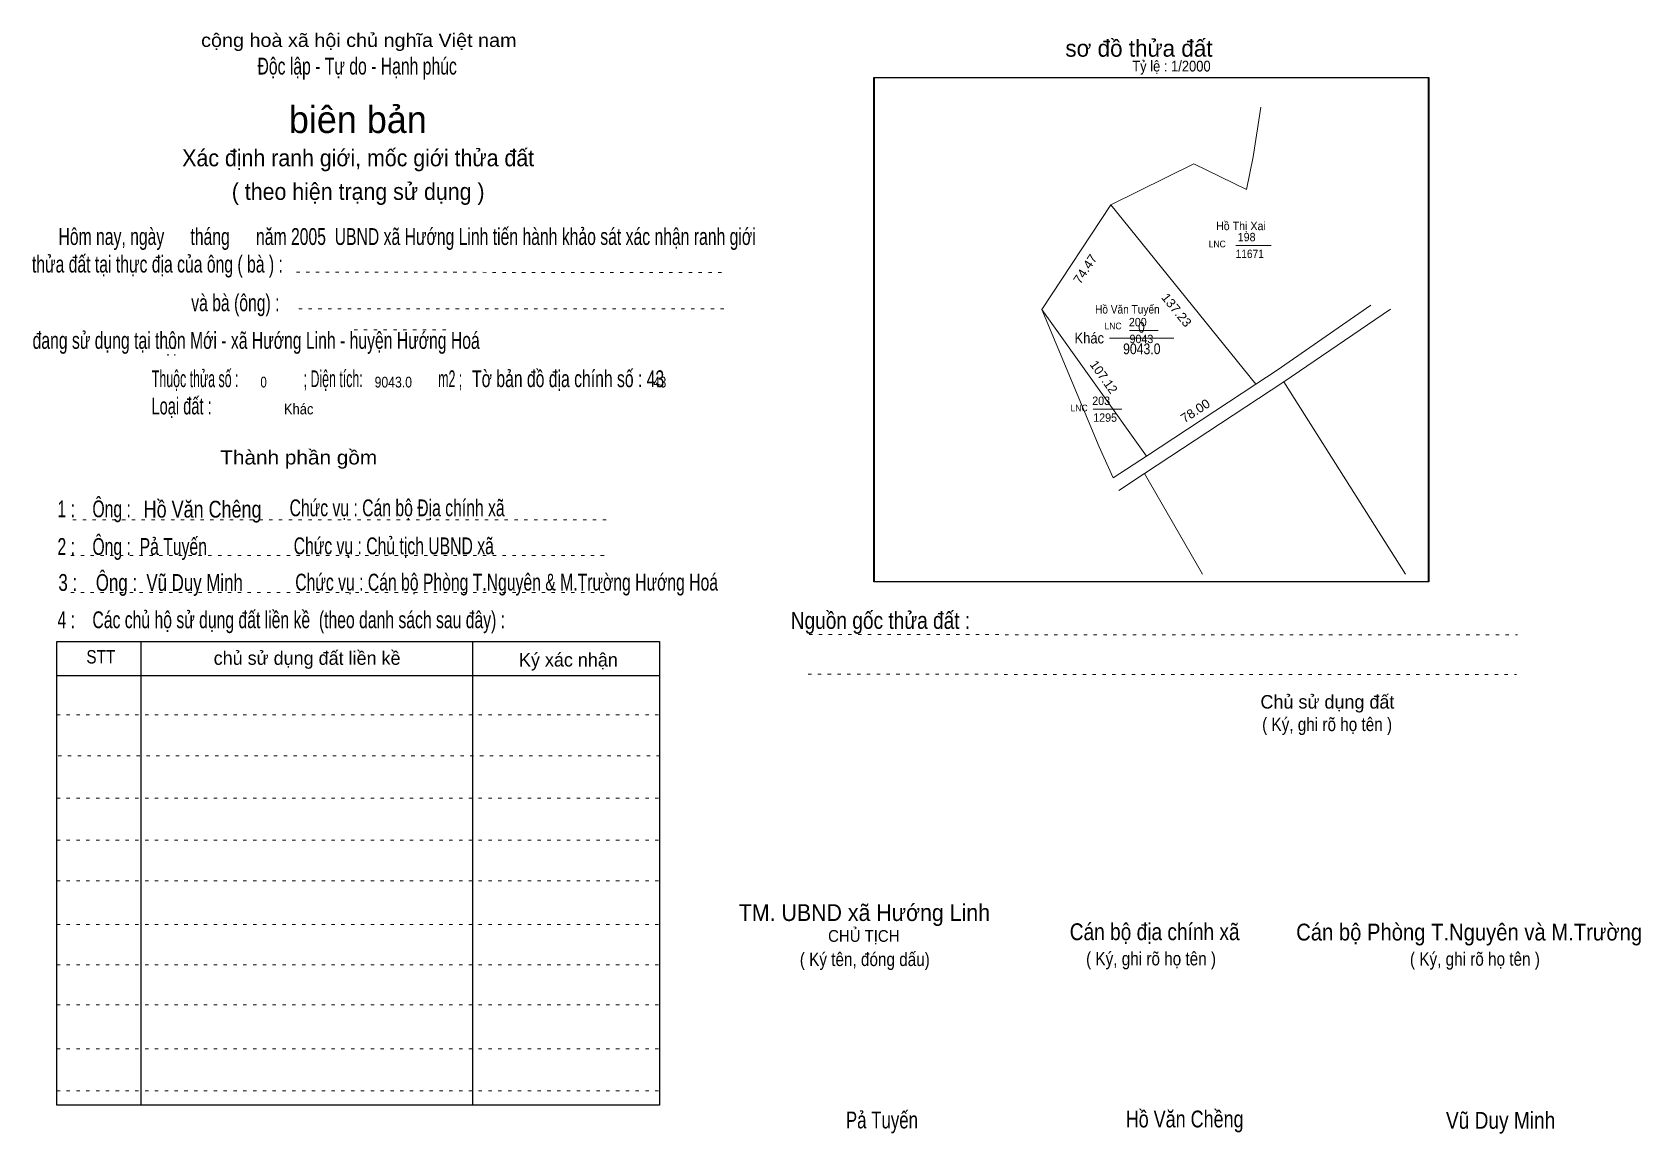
# Model space of a CAD drawing. Header units: centimetres. Extents: x -1.5 to 46.4, y -3.9 to 28.9.
import ezdxf
from ezdxf.enums import TextEntityAlignment as Align

# ---------------------------------------------------------------- set-up
doc = ezdxf.new("R2010")
doc.units = ezdxf.units.CM
doc.header["$LTSCALE"] = 0.16
doc.linetypes.add('DOTTED', pattern=[1.5, 0.3, -1.2])
for name, color, linetype, lineweight in [('15', 7, 'Continuous', 13), ('2', 7, 'Continuous', 25), ('22', 7, 'Continuous', 13), ('33', 7, 'Continuous', 13), ('5', 7, 'DOTTED', 13)]:
    doc.layers.add(name, color=color, linetype=linetype, lineweight=lineweight)
for name, color, linetype in [('16', 7, 'Continuous'), ('34', 7, 'Continuous'), ('51', 7, 'Continuous')]:
    doc.layers.add(name, color=color, linetype=linetype)

msp = doc.modelspace()

# ---------------------------------------------------------------- linework, layer by layer
at = {"layer": '15'}
for p, q in [((34.33, 22.52), (35.39, 22.52)), ((31.17, 20), (32.02, 20)), ((30.09, 17.66), (30.94, 17.66))]:
    msp.add_line(p, q, dxfattribs=at)
at = {"layer": '2'}
msp.add_lwpolyline([(23.56, 27.52), (40.06, 27.52), (40.06, 12.52), (23.56, 12.52)], close=True, dxfattribs=at)
at = {"layer": '22'}
for p, q in [((30.61, 23.73), (34.93, 18.4)), ((31.67, 16.26), (28.56, 20.62)), ((39.38, 12.75), (35.76, 18.47)), ((30.85, 15.24), (31.62, 15.74)), ((31.62, 15.74), (33.34, 12.75))]:
    msp.add_line(p, q, dxfattribs=at)
for points in [[(30.61, 23.73), (33.08, 24.95), (34.65, 24.19), (34.85, 25.16), (35.08, 26.64)], [(30.68, 15.61), (30.27, 16.53), (28.56, 20.62), (30.61, 23.73)], [(31.62, 15.74), (35.76, 18.47), (38.94, 20.63)], [(34.93, 18.4), (35.56, 18.82), (38.35, 20.75)], [(30.68, 15.61), (31.67, 16.26), (34.93, 18.4)]]:
    msp.add_lwpolyline(points, dxfattribs=at)
msp.add_lwpolyline([(31.67, 16.26), (34.93, 18.4), (30.61, 23.73), (28.56, 20.62)], close=True, dxfattribs=at)
at = {"layer": '33'}
msp.add_line((30.57, 19.77), (32.49, 19.77), dxfattribs=at)
at = {"layer": '5'}
for p, q in [((6.37, 21.73), (19.21, 21.72)), ((6.44, 20.64), (19.25, 20.64)), ((8.09, 20.02), (10.86, 20.02)), ((-0.28, 14.36), (15.72, 14.36)), ((-0.34, 13.3), (15.66, 13.3)), ((-0.34, 12.2), (15.66, 12.2)), ((21.63, 10.95), (42.72, 10.94)), ((21.6, 9.77), (42.69, 9.76)), ((-0.76, 8.56), (17.18, 8.56)), ((-0.72, 7.34), (17.22, 7.34)), ((-0.76, 6.08), (17.18, 6.08)), ((-0.76, 4.83), (17.18, 4.83)), ((-0.76, 3.62), (17.18, 3.62)), ((-0.76, 2.33), (17.18, 2.33)), ((-0.76, 1.13), (17.18, 1.13)), ((-0.76, -0.06), (17.18, -0.06)), ((-0.76, -1.37), (17.18, -1.37)), ((-0.76, -2.62), (17.18, -2.62))]:
    msp.add_line(p, q, dxfattribs=at)
at = {"layer": '5', "linetype": 'Continuous', "lineweight": 25}
for p, q in [((1.74, 10.74), (1.74, -3.05)), ((11.61, 10.74), (11.61, -3.05)), ((-0.76, 9.73), (17.18, 9.73))]:
    msp.add_line(p, q, dxfattribs=at)
for points in [[(23.58, 27.52), (40.08, 27.52), (40.08, 12.52), (23.58, 12.52)], [(-0.76, 10.74), (17.18, 10.74), (17.18, -3.05), (-0.76, -3.05)]]:
    msp.add_lwpolyline(points, close=True, dxfattribs=at)

# ---------------------------------------------------------------- texts
at = {"layer": '15'}
for s, width, p in [('198', 0.95, (34.39, 22.65)), ('11671', 0.9, (34.33, 22.15)), ('200', 0.95, (31.15, 20.12)), ('9043', 0.95, (31.17, 19.62)), ('203', 0.95, (30.06, 17.78)), ('1295', 0.95, (30.09, 17.28))]:
    msp.add_text(s, height=0.25, dxfattribs=dict(at, width=width)).set_placement(p)
at = {"layer": '16'}
for s, width, p in [('Hồ Thị Xai', 0.95, (34.485, 22.98)), ('Hồ Văn Tuyến', 0.9, (31.105, 20.5))]:
    msp.add_text(s, height=0.25, dxfattribs=dict(at, width=width)).set_placement(p, align=Align.CENTER)
at = {"layer": '22', "width": 0.95}
for p in [(33.78, 22.47), (30.68, 20.03), (29.67, 17.59)]:
    msp.add_text('LNC', height=0.2, dxfattribs=at).set_placement(p, align=Align.CENTER)
at = {"layer": '33'}
for s, width, p in [('0', 0.8, (31.525, 19.93)), ('9043.0', 0.85, (31.535, 19.29))]:
    msp.add_text(s, height=0.32, dxfattribs=dict(at, width=width)).set_placement(p, align=Align.CENTER)
at = {"layer": '33', "width": 0.9}
msp.add_text('Khác', height=0.32, dxfattribs=at).set_placement((30.41, 19.61), align=Align.RIGHT)
at = {"layer": '34'}
for s, width, p in [(': : ', 0.85, (2.5, 19.25)), ('0', 0.8, (5.3, 18.3)), ('9043.0', 0.85, (8.7, 18.3)), ('43', 0.8, (17, 18.3)), ('Khác', 0.9, (6, 17.5))]:
    msp.add_text(s, height=0.32, dxfattribs=dict(at, width=width)).set_placement(p)
at = {"layer": '5'}
for s, height, width, p in [('cộng hoà xã hội chủ nghĩa Việt nam', 0.4, 1.1, (8.23, 28.43)), ('Độc lập - Tự do - Hạnh phúc', 0.5, 0.7, (8.18, 27.61)), ('Xác định ranh giới, mốc giới thửa đất', 0.5, 0.95, (8.21, 24.88)), ('( theo hiện trạng sử dụng )', 0.5, 0.95, (8.21, 23.88)), ('Thành phần gồm', 0.42, 1.1, (6.44, 16.01)), ('Hồ Văn Chêng', 0.5, 0.8, (3.58, 14.43)), ('Chức vụ : Cán bộ Địa chính xã', 0.5, 0.7, (9.37, 14.47)), ('Chức vụ : Chủ tịch UBND xã', 0.5, 0.7, (9.27, 13.34)), ('Chức vụ : Cán bộ Phòng T.Nguyên & M.Trường Hướng Hoá', 0.5, 0.7, (12.63, 12.26)), ('    Nguồn gốc thửa đất :', 0.5, 0.85, (23.44, 11.12)), ('( Ký, ghi rõ họ tên )', 0.4, 0.85, (37.05, 8.08)), ('CHỦ TỊCH', 0.35, 0.95, (23.26, 1.81)), ('( Ký tên, đóng dấu)', 0.4, 0.85, (23.29, 1.09)), ('( Ký, ghi rõ họ tên )', 0.4, 0.85, (31.81, 1.11)), ('( Ký, ghi rõ họ tên )', 0.4, 0.85, (41.45, 1.1)), ('Pả Tuyến', 0.5, 0.75, (23.8, -3.74)), ('Hồ Văn Chềng', 0.5, 0.8, (32.81, -3.71)), ('Vũ Duy Minh', 0.5, 0.85, (42.215, -3.75))]:
    msp.add_text(s, height=height, dxfattribs=dict(at, width=width)).set_placement(p, align=Align.CENTER)
msp.add_text('sơ đồ thửa đất', height=0.5, dxfattribs=at).set_placement((29.26, 28.14))
for s, height, p in [('biên bản', 0.8, (8.2, 25.87)), ('      chủ sử dụng đất liền kề', 0.4, (6.245, 10.05)), ('   Ký xác nhận', 0.4, (14.245, 10)), ('Chủ sử dụng đất', 0.4, (37.06, 8.75))]:
    msp.add_text(s, height=height, dxfattribs=at).set_placement(p, align=Align.CENTER)
for s, height, width, p in [('   Hôm nay, ngày      tháng      năm 2005  UBND xã Hướng Linh tiến hành khảo sát xác nhận ranh giới ', 0.5, 0.7, (-1.1, 22.54)), ('thửa đất tại thực địa của ông ( bà ) :                                       ', 0.5, 0.7, (-1.5, 21.72)), ('                                     và bà (ông) :', 0.5, 0.7, (-1.57, 20.57)), (' đang sử dụng tại thôn Mới - xã Hướng Linh - huyện Hướng Hoá', 0.5, 0.7, (-1.61, 19.45)), ('Thuộc thửa số :                   ; Diện tích:                      m2 ;                                            ', 0.5, 0.55, (2.07, 18.31)), ('Tờ bản đồ địa chính số : 43', 0.5, 0.7, (11.6, 18.31)), ('Loại đất :  ', 0.5, 0.65, (2.06, 17.5)), ('    1 :    Ông :                                                        ', 0.5, 0.7, (-1.26, 14.44)), ('    2 :    Ông :  Pả Tuyến', 0.5, 0.7, (-1.26, 13.32)), ('    3 :    Ông :  Vũ Duy Minh', 0.5, 0.75, (-1.27, 12.25)), ('    4 :    Các chủ hộ sử dụng đất liền kề  (theo danh sách sau đây) :', 0.5, 0.7, (-1.26, 11.14)), ('STT', 0.4, 0.85, (0.12, 10.09)), ('TM. UBND xã Hướng Linh', 0.5, 0.95, (19.54, 2.43)), ('Cán bộ địa chính xã  ', 0.5, 0.85, (29.39, 1.86)), ('Cán bộ Phòng T.Nguyên và M.Trường', 0.5, 0.9, (36.13, 1.85))]:
    msp.add_text(s, height=height, dxfattribs=dict(at, width=width)).set_placement(p)
at = {"layer": '51', "width": 0.9}
msp.add_text('Tỷ lệ : 1/2000', height=0.32, dxfattribs=at).set_placement((31.25, 27.7))
at = {"layer": '51', "width": 1.05}
for s, rotation, p in [('74.47', 56.713, (29.963, 21.751)), ('137.23', 309.049, (32.465, 20.52)), ('78.00', 33.368, (33.201, 17.494))]:
    msp.add_text(s, height=0.27, rotation=rotation, dxfattribs=at).set_placement(p, align=Align.CENTER)
at = {"layer": '51'}
msp.add_text('107.12', height=0.27, rotation=305.485, dxfattribs=at).set_placement((30.293, 18.533), align=Align.CENTER)

doc.saveas('drawing.dxf')
